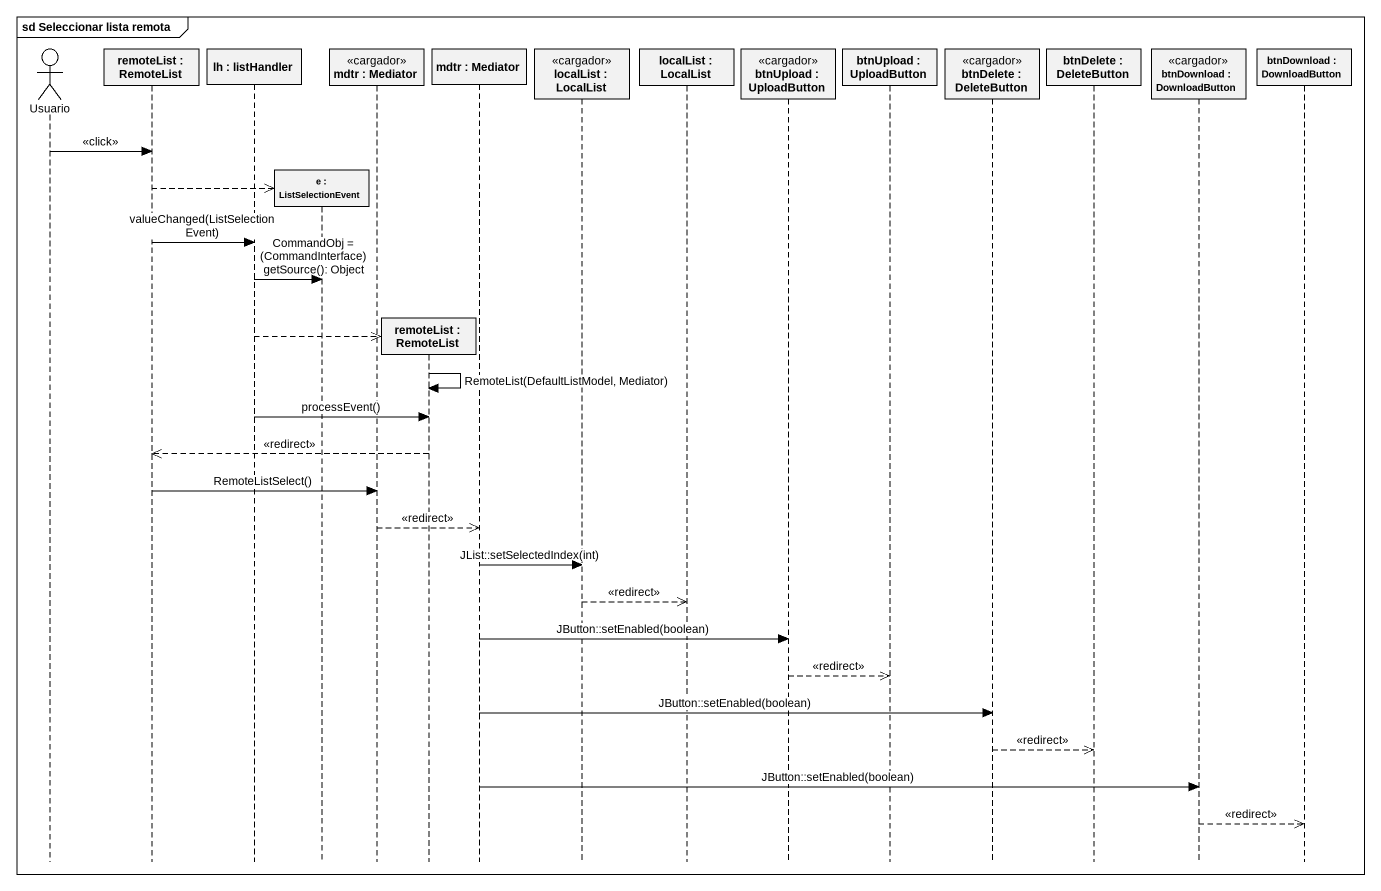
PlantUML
@startuml
mainframe sd Seleccionar lista remota
hide footbox
actor Usuario
participant "remoteList : RemoteList" as remoteList
participant "lh : listHandler" as lh
participant "e : ListSelectionEvent" as e
participant "mdtr : Mediator" as mdtr <<cargador>>
participant "remoteList : RemoteList" as remoteList_2
participant "mdtr : Mediator" as mdtr_2
participant "localList : LocalList" as localList <<cargador>>
participant "localList : LocalList" as localList_2
participant "btnUpload : UploadButton" as btnUpload <<cargador>>
participant "btnUpload : UploadButton" as btnUpload_2
participant "btnDelete : DeleteButton" as btnDelete <<cargador>>
participant "btnDelete : DeleteButton" as btnDelete_2
participant "btnDownload : DownloadButton" as btnDownload <<cargador>>
participant "btnDownload : DownloadButton" as btnDownload_2

Usuario -> remoteList : <<click>>
remoteList -->> e **
remoteList -> lh : valueChanged(ListSelectionEvent)
lh -> e : CommandObj = (CommandInterface) getSource(): Object
lh -->> remoteList_2 **
remoteList_2 -> remoteList_2 : RemoteList(DefaultListModel, Mediator)
lh -> remoteList_2 : processEvent()
remoteList_2 -->> remoteList : <<redirect>>
remoteList -> mdtr : RemoteListSelect()
mdtr -->> mdtr_2 : <<redirect>>
mdtr_2 -> localList : JList::setSelectedIndex(int)
localList -->> localList_2 : <<redirect>>
mdtr_2 -> btnUpload : JButton::setEnabled(boolean)
btnUpload -->> btnUpload_2 : <<redirect>>
mdtr_2 -> btnDelete : JButton::setEnabled(boolean)
btnDelete -->> btnDelete_2 : <<redirect>>
mdtr_2 -> btnDownload : JButton::setEnabled(boolean)
btnDownload -->> btnDownload_2 : <<redirect>>
@enduml
